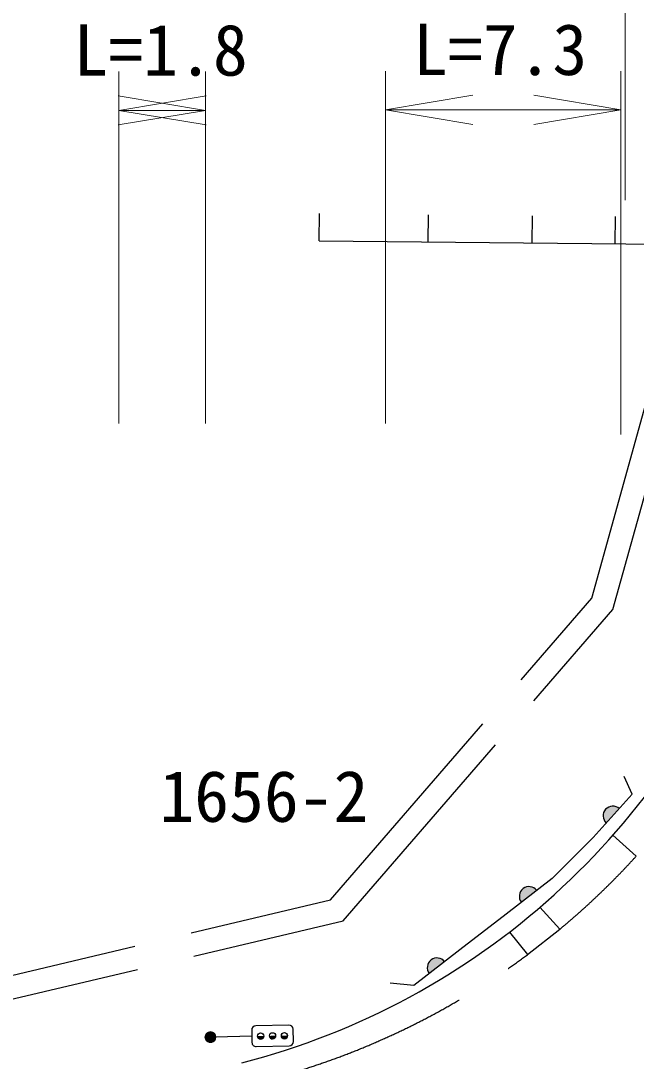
# Model space of a CAD drawing. Units: millimetres, scale not verified. Extents: x -55602354 to 84056675, y -218924267 to 380000.
# Drawn here: x 500087 to 515950, y 281697 to 308492 of the extents above; entities that cross this region are included whole.
import ezdxf
from ezdxf.enums import TextEntityAlignment as Align

# ---------------------------------------------------------------- set-up
doc = ezdxf.new("R2010")
doc.units = ezdxf.units.MM
doc.header["$LTSCALE"] = 1000
doc.linetypes.add('DASHED', pattern=[7.5, 6, -1.5])
for name, color, linetype, lineweight in [('M-BGD', 7, 'Continuous', 25), ('M-BGD-EXST', 7, 'Continuous', 25), ('M-STR-HTXT', 7, 'Continuous', 13), ('M-STR-STRC', 7, 'Continuous', 25)]:
    doc.layers.add(name, color=color, linetype=linetype, lineweight=lineweight)
doc.layers.add('M-BMK-HTXT', color=7, linetype='Continuous')
doc.styles.add('ＭＳ ゴシック', font='')
doc.styles.get('ＭＳ ゴシック').set_extended_font_data('MS Gothic')

# ---------------------------------------------------------------- blocks, each defined once
blk = doc.blocks.new('open_arrow')
at = {"color": 0, "linetype": 'Continuous', "lineweight": -2}
blk.add_lwpolyline([(7.5, 1.25), (0, 0), (7.5, -1.25)], dxfattribs=at)

msp = doc.modelspace()

# ---------------------------------------------------------------- hatches: boundary and pattern name
at = {"layer": 'M-BGD'}
for points in [[(515180, 287830), (515515, 288201), (515512, 288204), (515508, 288207), (515505, 288209), (515502, 288212), (515498, 288215), (515495, 288217), (515491, 288220), (515488, 288223), (515484, 288225), (515480, 288227), (515477, 288230), (515473, 288232), (515469, 288234), (515465, 288236), (515461, 288238), (515457, 288240), (515453, 288242), (515449, 288244), (515446, 288245), (515441, 288247), (515437, 288249), (515433, 288250), (515429, 288252), (515425, 288253), (515421, 288254), (515417, 288256), (515413, 288257), (515408, 288258), (515404, 288259), (515400, 288260), (515396, 288261), (515391, 288262), (515387, 288262), (515383, 288263), (515378, 288264), (515374, 288264), (515370, 288265), (515365, 288265), (515361, 288265), (515357, 288265), (515352, 288266), (515348, 288266), (515344, 288266), (515339, 288265), (515335, 288265), (515330, 288265), (515326, 288265), (515322, 288264), (515317, 288264), (515313, 288263), (515309, 288263), (515304, 288262), (515300, 288261), (515296, 288260), (515292, 288259), (515287, 288258), (515283, 288257), (515279, 288256), (515275, 288255), (515271, 288254), (515266, 288252), (515262, 288251), (515258, 288249), (515254, 288248), (515250, 288246), (515246, 288244), (515242, 288242), (515238, 288241), (515234, 288239), (515230, 288237), (515227, 288235), (515223, 288232), (515219, 288230), (515215, 288228), (515212, 288226), (515208, 288223), (515204, 288221), (515201, 288218), (515197, 288216), (515194, 288213), (515190, 288210), (515187, 288208), (515184, 288205), (515180, 288202), (515177, 288199), (515174, 288196), (515171, 288193), (515168, 288190), (515165, 288187), (515162, 288183), (515159, 288180), (515156, 288177), (515153, 288173), (515151, 288170), (515148, 288167), (515145, 288163), (515143, 288159), (515140, 288156), (515138, 288152), (515136, 288149), (515133, 288145), (515131, 288141), (515129, 288137), (515127, 288134), (515125, 288130), (515123, 288126), (515121, 288122), (515119, 288118), (515117, 288114), (515116, 288110), (515114, 288106), (515113, 288102), (515111, 288098), (515110, 288093), (515108, 288089), (515107, 288085), (515106, 288081), (515105, 288077), (515104, 288072), (515103, 288068), (515102, 288064), (515101, 288060), (515100, 288055), (515100, 288051), (515099, 288047), (515099, 288042), (515098, 288038), (515098, 288034), (515098, 288029), (515097, 288025), (515097, 288021), (515097, 288016), (515097, 288012), (515097, 288007), (515098, 288003), (515098, 287999), (515098, 287994), (515099, 287990), (515099, 287986), (515100, 287981), (515100, 287977), (515101, 287973), (515102, 287969), (515103, 287964), (515104, 287960), (515105, 287956), (515106, 287951), (515107, 287947), (515108, 287943), (515109, 287939), (515111, 287935), (515112, 287931), (515114, 287927), (515115, 287923), (515117, 287918), (515119, 287914), (515120, 287911), (515122, 287907), (515124, 287903), (515126, 287899), (515128, 287895), (515130, 287891), (515133, 287887), (515135, 287884), (515137, 287880), (515140, 287876), (515142, 287873), (515145, 287869), (515147, 287866), (515150, 287862), (515153, 287859), (515155, 287855), (515158, 287852), (515161, 287849), (515164, 287846), (515167, 287842), (515170, 287839), (515173, 287836), (515176, 287833)], [(512989, 285790), (513384, 286096), (513382, 286100), (513379, 286103), (513376, 286106), (513373, 286110), (513370, 286113), (513367, 286116), (513364, 286119), (513361, 286122), (513358, 286125), (513355, 286128), (513352, 286131), (513348, 286134), (513345, 286137), (513342, 286140), (513338, 286142), (513335, 286145), (513331, 286147), (513328, 286150), (513324, 286152), (513320, 286155), (513316, 286157), (513313, 286159), (513309, 286161), (513305, 286163), (513301, 286165), (513297, 286167), (513293, 286169), (513289, 286171), (513285, 286173), (513281, 286175), (513277, 286176), (513273, 286178), (513269, 286179), (513265, 286181), (513261, 286182), (513257, 286183), (513253, 286184), (513248, 286185), (513244, 286187), (513240, 286187), (513236, 286188), (513231, 286189), (513227, 286190), (513223, 286191), (513218, 286191), (513214, 286192), (513210, 286192), (513205, 286192), (513201, 286193), (513197, 286193), (513192, 286193), (513188, 286193), (513184, 286193), (513179, 286193), (513175, 286193), (513170, 286193), (513166, 286192), (513162, 286192), (513157, 286191), (513153, 286191), (513149, 286190), (513144, 286190), (513140, 286189), (513136, 286188), (513132, 286187), (513127, 286186), (513123, 286185), (513119, 286184), (513115, 286183), (513111, 286181), (513106, 286180), (513102, 286178), (513098, 286177), (513094, 286175), (513090, 286174), (513086, 286172), (513082, 286170), (513078, 286168), (513074, 286166), (513070, 286164), (513067, 286162), (513063, 286160), (513059, 286158), (513055, 286156), (513052, 286153), (513048, 286151), (513044, 286149), (513041, 286146), (513037, 286143), (513034, 286141), (513030, 286138), (513027, 286135), (513024, 286133), (513020, 286130), (513017, 286127), (513014, 286124), (513011, 286121), (513008, 286118), (513005, 286114), (513002, 286111), (512999, 286108), (512996, 286105), (512993, 286101), (512990, 286098), (512988, 286094), (512985, 286091), (512983, 286087), (512980, 286084), (512978, 286080), (512975, 286077), (512973, 286073), (512971, 286069), (512969, 286065), (512967, 286061), (512965, 286058), (512963, 286054), (512961, 286050), (512959, 286046), (512957, 286042), (512955, 286038), (512954, 286034), (512952, 286030), (512951, 286026), (512949, 286021), (512948, 286017), (512947, 286013), (512946, 286009), (512945, 286005), (512943, 286000), (512943, 285996), (512942, 285992), (512941, 285988), (512940, 285983), (512939, 285979), (512939, 285975), (512938, 285970), (512938, 285966), (512938, 285962), (512937, 285957), (512937, 285953), (512937, 285949), (512937, 285944), (512937, 285940), (512937, 285936), (512937, 285931), (512937, 285927), (512938, 285922), (512938, 285918), (512939, 285914), (512939, 285909), (512940, 285905), (512940, 285901), (512941, 285897), (512942, 285892), (512943, 285888), (512944, 285884), (512945, 285880), (512946, 285875), (512947, 285871), (512949, 285867), (512950, 285863), (512952, 285859), (512953, 285855), (512955, 285851), (512956, 285846), (512958, 285842), (512960, 285839), (512962, 285835), (512964, 285831), (512966, 285827), (512968, 285823), (512970, 285819), (512972, 285815), (512974, 285812), (512977, 285808), (512979, 285804), (512981, 285801), (512984, 285797), (512987, 285794)], [(510617, 283953), (511013, 284259), (511010, 284263), (511007, 284266), (511004, 284270), (511001, 284273), (510998, 284276), (510995, 284279), (510992, 284282), (510989, 284285), (510986, 284288), (510983, 284291), (510980, 284294), (510976, 284297), (510973, 284300), (510970, 284303), (510966, 284305), (510963, 284308), (510959, 284311), (510956, 284313), (510952, 284315), (510948, 284318), (510945, 284320), (510941, 284322), (510937, 284324), (510933, 284327), (510929, 284329), (510925, 284331), (510922, 284332), (510918, 284334), (510914, 284336), (510910, 284338), (510905, 284339), (510901, 284341), (510897, 284342), (510893, 284344), (510889, 284345), (510885, 284346), (510881, 284348), (510876, 284349), (510872, 284350), (510868, 284351), (510864, 284352), (510859, 284352), (510855, 284353), (510851, 284354), (510846, 284354), (510842, 284355), (510838, 284355), (510833, 284356), (510829, 284356), (510825, 284356), (510820, 284356), (510816, 284356), (510812, 284356), (510807, 284356), (510803, 284356), (510799, 284356), (510794, 284356), (510790, 284355), (510785, 284355), (510781, 284354), (510777, 284353), (510773, 284353), (510768, 284352), (510764, 284351), (510760, 284350), (510755, 284349), (510751, 284348), (510747, 284347), (510743, 284346), (510739, 284344), (510735, 284343), (510730, 284342), (510726, 284340), (510722, 284339), (510718, 284337), (510714, 284335), (510710, 284333), (510706, 284332), (510702, 284330), (510698, 284328), (510695, 284326), (510691, 284323), (510687, 284321), (510683, 284319), (510680, 284317), (510676, 284314), (510672, 284312), (510669, 284309), (510665, 284307), (510662, 284304), (510658, 284301), (510655, 284299), (510652, 284296), (510648, 284293), (510645, 284290), (510642, 284287), (510639, 284284), (510636, 284281), (510633, 284278), (510630, 284274), (510627, 284271), (510624, 284268), (510621, 284265), (510619, 284261), (510616, 284258), (510613, 284254), (510611, 284251), (510608, 284247), (510606, 284243), (510603, 284240), (510601, 284236), (510599, 284232), (510597, 284229), (510595, 284225), (510593, 284221), (510591, 284217), (510589, 284213), (510587, 284209), (510585, 284205), (510583, 284201), (510582, 284197), (510580, 284193), (510579, 284189), (510577, 284185), (510576, 284180), (510575, 284176), (510574, 284172), (510573, 284168), (510572, 284164), (510571, 284159), (510570, 284155), (510569, 284151), (510568, 284147), (510567, 284142), (510567, 284138), (510566, 284134), (510566, 284129), (510566, 284125), (510565, 284121), (510565, 284116), (510565, 284112), (510565, 284107), (510565, 284103), (510565, 284099), (510565, 284094), (510565, 284090), (510566, 284086), (510566, 284081), (510567, 284077), (510567, 284073), (510568, 284068), (510568, 284064), (510569, 284060), (510570, 284055), (510571, 284051), (510572, 284047), (510573, 284043), (510574, 284038), (510575, 284034), (510577, 284030), (510578, 284026), (510580, 284022), (510581, 284018), (510583, 284014), (510584, 284010), (510586, 284006), (510588, 284002), (510590, 283998), (510592, 283994), (510594, 283990), (510596, 283986), (510598, 283982), (510600, 283979), (510602, 283975), (510605, 283971), (510607, 283967), (510609, 283964), (510612, 283960), (510615, 283957)]]:
    msp.add_hatch(color=256, dxfattribs=at).paths.add_polyline_path(points)
at = {"layer": 'M-BGD-EXST'}
msp.add_hatch(color=256, dxfattribs=at).paths.add_polyline_path([(505110, 282319, 1), (504844, 282314, 1)])
h = msp.add_hatch(color=256, dxfattribs=at)
edge = h.paths.add_edge_path()
edge.add_ellipse((506270, 282344), major_axis=(-79.4, -9.8), ratio=1, start_angle=-5.8051, end_angle=174.1949)
h = msp.add_hatch(color=256, dxfattribs=at)
edge = h.paths.add_edge_path()
edge.add_ellipse((506576, 282351), major_axis=(-79.4, -9.8), ratio=1, start_angle=-5.8051, end_angle=174.1949)
h = msp.add_hatch(color=256, dxfattribs=at)
edge = h.paths.add_edge_path()
edge.add_ellipse((506883, 282357), major_axis=(-79.4, -9.8), ratio=1, start_angle=-5.8051, end_angle=174.1949)
at = {"layer": 'M-STR-STRC'}
msp.add_hatch(color=256, dxfattribs=at).paths.add_polyline_path([(-55594916, -215317041, 1), (-55594610, -215317070, 1), (-55594305, -215317098, 1), (-55580797, -215307366, 0.41421), (-55580889, -215307431, 0.41421), (-55580745, -215307064, 0.41421), (-55580837, -215307129, 0.41421), (-55580692, -215306761, 0.41421), (-55580785, -215306827, 0.41421), (-55566345, -215305448, 1), (-55566384, -215305752, 1), (-55566423, -215306056, 1), (-55597548, -215332337, 0.41421), (-55597635, -215332409, 0.41421), (-55597517, -215332032, 0.41421), (-55597604, -215332103, 0.41421), (-55597486, -215331727, 0.41421), (-55597573, -215331798, 0.41421), (-55585677, -215342470, 0.41421), (-55585743, -215342562, 0.41421), (-55585726, -215342167, 0.41421), (-55585792, -215342259, 0.41421), (-55585774, -215341865, 0.41421), (-55585841, -215341956, 0.41421), (-55571762, -215344566, 1), (-55571732, -215344261, 1), (-55571703, -215343956, 1), (-55559075, -215335789, 1), (-55559380, -215335758, 1), (-55559685, -215335727, 1), (-55555688, -215322973, 1), (-55555727, -215323277, 1), (-55555767, -215323581, 1), (-55393271, -215354691, 1), (-55393233, -215354387, 1), (-55393196, -215354083, 1), (-55410449, -215351682, 1), (-55410411, -215351378, 1), (-55410374, -215351073, 1), (-55407336, -215338454, 1), (-55407557, -215338427, 1), (-55407777, -215338399, 1), (-55271677, -215370690, 1), (-55271982, -215370659, 1), (-55272287, -215370628, 1), (-55266346, -215358322, 1), (-55266377, -215358627, 1), (-55266407, -215358932, 1), (-55289179, -215367259, 1), (-55289140, -215366955, 1), (-55289100, -215366651, 1), (571140, 349427, -0.39598), (571140, 349427), (571140, 348155), (571851, 348154), (573112, 350484, 0.38568), (573112, 350484)])

# ---------------------------------------------------------------- linework, layer by layer
at = {"layer": 'M-BGD', "linetype": 'DASHED'}
for p, q in [((514808, 293621), (517584, 303610)), ((515350, 293330), (518162, 303450)), ((508067, 285850), (514808, 293621)), ((508393, 285311), (515350, 293330)), ((497184, 283279), (508067, 285850)), ((497253, 282678), (508393, 285311))]:
    msp.add_line(p, q, dxfattribs=at)
at = {"layer": 'M-BGD'}
for p, q in [((507782, 302824), (507789, 303526)), ((510586, 302796), (510593, 303498)), ((513271, 302768), (513278, 303470)), ((515406, 302747), (515413, 303449)), ((507782, 302824), (517339, 302727)), ((515850, 288572), (515637, 289031)), ((515850, 288572), (514844, 287459)), ((515349, 287514), (515950, 286977)), ((514844, 287459), (513780, 286402)), ((513780, 286402), (512594, 285484)), ((513470, 285668), (513979, 285094)), ((512594, 285484), (511408, 284566)), ((512686, 285017), (513147, 284441)), ((513147, 284441), (513979, 285094)), ((511408, 284566), (510222, 283647)), ((510222, 283647), (509605, 283709))]:
    msp.add_line(p, q, dxfattribs=at)
for centre, radius, start, end in [((501002, 300191), 19145, 284.4777, 339.7028), ((515347, 288016), 250, 47.8573, 227.8572), ((513187, 285943), 250, 37.754, 217.754), ((510815, 284106), 250, 37.754, 217.754)]:
    msp.add_arc(centre, radius, start, end, dxfattribs=at)
at = {"layer": 'M-BGD', "linetype": 'DASHED'}
for start, end in [(309.7059, 317.6805), (282.8841, 306.6132)]:
    msp.add_arc((501458, 300173), 19600, start, end, dxfattribs=at)
at = {"layer": 'M-BGD-EXST'}
for p, q in [((506040, 282499), (506046, 282180)), ((506997, 282627), (506144, 282608)), ((507113, 282202), (507106, 282522)), ((506043, 282339), (505110, 282319)), ((506155, 282075), (507008, 282094))]:
    msp.add_line(p, q, dxfattribs=at)
msp.add_lwpolyline([(505110, 282319, 1), (504844, 282314, 1)], format="xyb", close=True, dxfattribs=at)
for centre, radius in [((504977, 282317), 133), ((506270, 282344), 80), ((506576, 282351), 80), ((506883, 282357), 80)]:
    msp.add_circle(centre, radius, dxfattribs=at)
for centre, radius, start, end in [((506146, 282502), 107, 91.2311, 181.2311), ((506999, 282520), 107, 1.2311, 91.2311), ((506153, 282182), 107, 181.2311, 271.2311), ((506270, 282344), 80, 181.2311, 1.2311), ((506576, 282351), 80, 181.2311, 1.2311), ((506883, 282357), 80, 181.2311, 1.2311), ((507006, 282200), 107, 271.2311, 1.2311)]:
    msp.add_arc(centre, radius, start, end, dxfattribs=at)
at = {"layer": 'M-STR-HTXT'}
for p, q in [((515662, 303869), (515662, 313482)), ((502618, 298121), (502618, 307185)), ((504851, 298121), (504851, 307185)), ((509488, 298121), (509488, 307199)), ((515557, 297835), (515557, 307199)), ((502618, 306185), (504851, 306185)), ((509488, 306199), (515557, 306199))]:
    msp.add_line(p, q, dxfattribs=at)

# ---------------------------------------------------------------- block references
at = {"layer": 'M-STR-HTXT', "xscale": 300, "yscale": 300, "rotation": 180}
for p in [(504851, 306185), (515557, 306199)]:
    msp.add_blockref('open_arrow', p, dxfattribs=at)
at = {"layer": 'M-STR-HTXT', "xscale": 300, "yscale": 300}
for p in [(502618, 306185), (509488, 306199)]:
    msp.add_blockref('open_arrow', p, dxfattribs=at)

# ---------------------------------------------------------------- texts
at = {"layer": 'M-BMK-HTXT', "style": 'ＭＳ ゴシック'}
msp.add_text('1656-2', height=1320, dxfattribs=at).set_placement((503659, 287465), align=Align.BOTTOM_LEFT)
at = {"layer": 'M-STR-HTXT', "style": 'ＭＳ ゴシック'}
for s, p in [('L=7.3', (512443, 306699)), ('L=1.8', (503693, 306685))]:
    msp.add_text(s, height=1320, dxfattribs=at).set_placement(p, align=Align.BOTTOM_CENTER)

doc.saveas('drawing.dxf')
